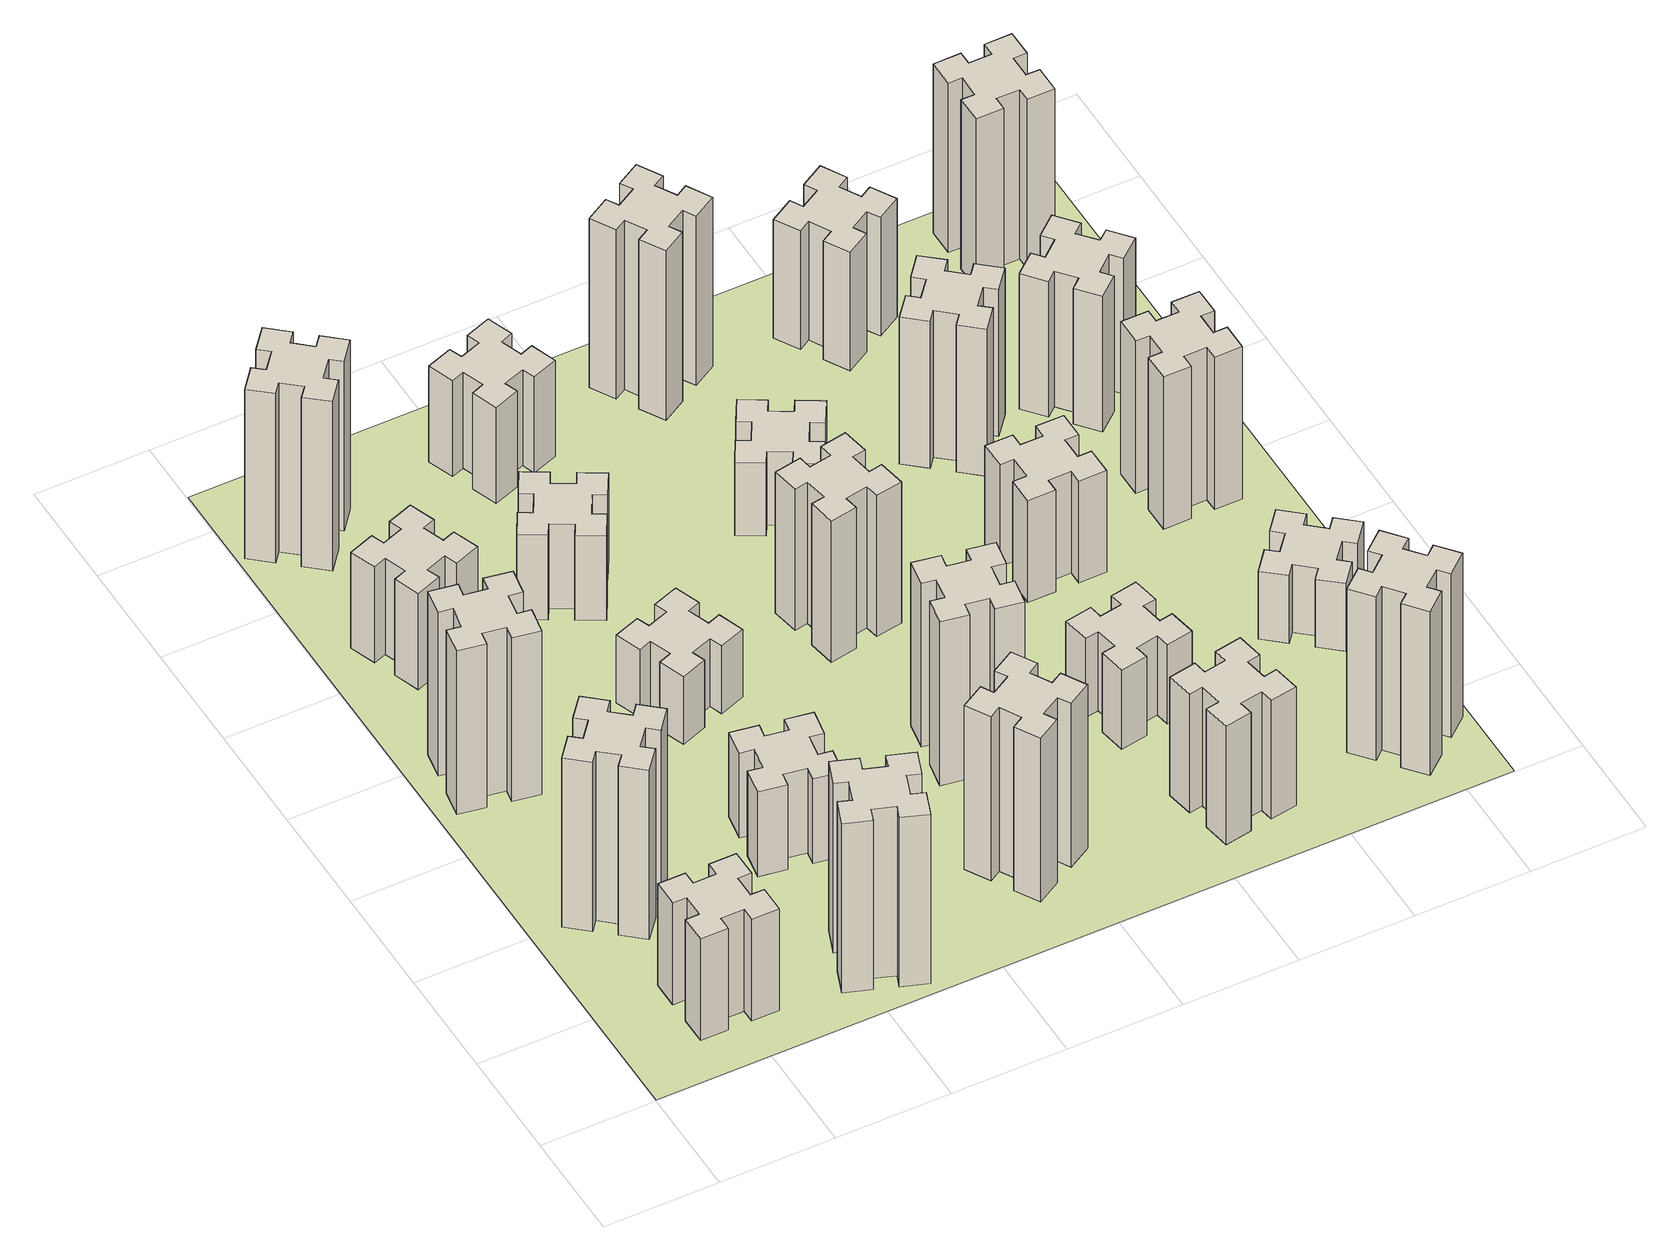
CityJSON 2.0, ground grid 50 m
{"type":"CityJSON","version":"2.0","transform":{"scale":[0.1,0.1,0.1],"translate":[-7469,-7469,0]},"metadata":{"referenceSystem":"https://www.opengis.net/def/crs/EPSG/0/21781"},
"CityObjects":{
"building1":{"type":"Building","attributes":{"class":"1000","function":"1000","usage":"1000","yearOfConstruction":2016,"roofType":"1000","measuredHeight":54,"storeysAboveGround":30,"storeysBelowGround":0},"geometry":[{"type":"Solid","lod":"1","boundaries":[[[[0,1,2,3,4,5,6,7,8,9,10,11,12,13,14,15,16,17,18,19]],[[17,16,20,21]],[[16,15,22,20]],[[15,14,23,22]],[[14,13,24,23]],[[13,12,25,24]],[[12,11,26,25]],[[11,10,27,26]],[[10,9,28,27]],[[9,8,29,28]],[[8,7,30,29]],[[7,6,31,30]],[[6,5,32,31]],[[5,4,33,32]],[[4,3,34,33]],[[3,2,35,34]],[[2,1,36,35]],[[1,0,37,36]],[[0,19,38,37]],[[19,18,39,38]],[[18,17,21,39]],[[24,25,26,27,28,29,30,31,32,33,34,35,36,37,38,39,21,20,22,23]]]]}]},
"building2":{"type":"Building","attributes":{"class":"1000","function":"1000","usage":"1000","yearOfConstruction":2016,"roofType":"1000","measuredHeight":90,"storeysAboveGround":30,"storeysBelowGround":0},"geometry":[{"type":"Solid","lod":"1","boundaries":[[[[40,41,42,43,44,45,46,47,48,49,50,51,52,53,54,55,56,57,58,59]],[[57,56,60,61]],[[56,55,62,60]],[[55,54,63,62]],[[54,53,64,63]],[[53,52,65,64]],[[52,51,66,65]],[[51,50,67,66]],[[50,49,68,67]],[[49,48,69,68]],[[48,47,70,69]],[[47,46,71,70]],[[46,45,72,71]],[[45,44,73,72]],[[44,43,74,73]],[[43,42,75,74]],[[42,41,76,75]],[[41,40,77,76]],[[40,59,78,77]],[[59,58,79,78]],[[58,57,61,79]],[[64,65,66,67,68,69,70,71,72,73,74,75,76,77,78,79,61,60,62,63]]]]}]},
"building3":{"type":"Building","attributes":{"class":"1000","function":"1000","usage":"1000","yearOfConstruction":2016,"roofType":"1000","measuredHeight":87,"storeysAboveGround":30,"storeysBelowGround":0},"geometry":[{"type":"Solid","lod":"1","boundaries":[[[[80,81,82,83,84,85,86,87,88,89,90,91,92,93,94,95,96,97,98,99]],[[97,96,100,101]],[[96,95,102,100]],[[95,94,103,102]],[[94,93,104,103]],[[93,92,105,104]],[[92,91,106,105]],[[91,90,107,106]],[[90,89,108,107]],[[89,88,109,108]],[[88,87,110,109]],[[87,86,111,110]],[[86,85,112,111]],[[85,84,113,112]],[[84,83,114,113]],[[83,82,115,114]],[[82,81,116,115]],[[81,80,117,116]],[[80,99,118,117]],[[99,98,119,118]],[[98,97,101,119]],[[104,105,106,107,108,109,110,111,112,113,114,115,116,117,118,119,101,100,102,103]]]]}]},
"building4":{"type":"Building","attributes":{"class":"1000","function":"1000","usage":"1000","yearOfConstruction":2016,"roofType":"1000","measuredHeight":51,"storeysAboveGround":30,"storeysBelowGround":0},"geometry":[{"type":"Solid","lod":"1","boundaries":[[[[120,121,122,123,124,125,126,127,128,129,130,131,132,133,134,135,136,137,138,139]],[[137,136,140,141]],[[136,135,142,140]],[[135,134,143,142]],[[134,133,144,143]],[[133,132,145,144]],[[132,131,146,145]],[[131,130,147,146]],[[130,129,148,147]],[[129,128,149,148]],[[128,127,150,149]],[[127,126,151,150]],[[126,125,152,151]],[[125,124,153,152]],[[124,123,154,153]],[[123,122,155,154]],[[122,121,156,155]],[[121,120,157,156]],[[120,139,158,157]],[[139,138,159,158]],[[138,137,141,159]],[[144,145,146,147,148,149,150,151,152,153,154,155,156,157,158,159,141,140,142,143]]]]}]},
"building5":{"type":"Building","attributes":{"class":"1000","function":"1000","usage":"1000","yearOfConstruction":2016,"roofType":"1000","measuredHeight":90,"storeysAboveGround":30,"storeysBelowGround":0},"geometry":[{"type":"Solid","lod":"1","boundaries":[[[[160,161,162,163,164,165,166,167,168,169,170,171,172,173,174,175,176,177,178,179]],[[177,176,180,181]],[[176,175,182,180]],[[175,174,183,182]],[[174,173,184,183]],[[173,172,185,184]],[[172,171,186,185]],[[171,170,187,186]],[[170,169,188,187]],[[169,168,189,188]],[[168,167,190,189]],[[167,166,191,190]],[[166,165,192,191]],[[165,164,193,192]],[[164,163,194,193]],[[163,162,195,194]],[[162,161,196,195]],[[161,160,197,196]],[[160,179,198,197]],[[179,178,199,198]],[[178,177,181,199]],[[184,185,186,187,188,189,190,191,192,193,194,195,196,197,198,199,181,180,182,183]]]]}]},
"building6":{"type":"Building","attributes":{"class":"1000","function":"1000","usage":"1000","yearOfConstruction":2016,"roofType":"1000","measuredHeight":90,"storeysAboveGround":30,"storeysBelowGround":0},"geometry":[{"type":"Solid","lod":"1","boundaries":[[[[200,201,202,203,204,205,206,207,208,209,210,211,212,213,214,215,216,217,218,219]],[[217,216,220,221]],[[216,215,222,220]],[[215,214,223,222]],[[214,213,224,223]],[[213,212,225,224]],[[212,211,226,225]],[[211,210,227,226]],[[210,209,228,227]],[[209,208,229,228]],[[208,207,230,229]],[[207,206,231,230]],[[206,205,232,231]],[[205,204,233,232]],[[204,203,234,233]],[[203,202,235,234]],[[202,201,236,235]],[[201,200,237,236]],[[200,219,238,237]],[[219,218,239,238]],[[218,217,221,239]],[[224,225,226,227,228,229,230,231,232,233,234,235,236,237,238,239,221,220,222,223]]]]}]},
"building7":{"type":"Building","attributes":{"class":"1000","function":"1000","usage":"1000","yearOfConstruction":2016,"roofType":"1000","measuredHeight":45,"storeysAboveGround":30,"storeysBelowGround":0},"geometry":[{"type":"Solid","lod":"1","boundaries":[[[[240,241,242,243,244,245,246,247,248,249,250,251,252,253,254,255,256,257,258,259]],[[257,256,260,261]],[[256,255,262,260]],[[255,254,263,262]],[[254,253,264,263]],[[253,252,265,264]],[[252,251,266,265]],[[251,250,267,266]],[[250,249,268,267]],[[249,248,269,268]],[[248,247,270,269]],[[247,246,271,270]],[[246,245,272,271]],[[245,244,273,272]],[[244,243,274,273]],[[243,242,275,274]],[[242,241,276,275]],[[241,240,277,276]],[[240,259,278,277]],[[259,258,279,278]],[[258,257,261,279]],[[264,265,266,267,268,269,270,271,272,273,274,275,276,277,278,279,261,260,262,263]]]]}]},
"building8":{"type":"Building","attributes":{"class":"1000","function":"1000","usage":"1000","yearOfConstruction":2016,"roofType":"1000","measuredHeight":36,"storeysAboveGround":30,"storeysBelowGround":0},"geometry":[{"type":"Solid","lod":"1","boundaries":[[[[280,281,282,283,284,285,286,287,288,289,290,291,292,293,294,295,296,297,298,299]],[[297,296,300,301]],[[296,295,302,300]],[[295,294,303,302]],[[294,293,304,303]],[[293,292,305,304]],[[292,291,306,305]],[[291,290,307,306]],[[290,289,308,307]],[[289,288,309,308]],[[288,287,310,309]],[[287,286,311,310]],[[286,285,312,311]],[[285,284,313,312]],[[284,283,314,313]],[[283,282,315,314]],[[282,281,316,315]],[[281,280,317,316]],[[280,299,318,317]],[[299,298,319,318]],[[298,297,301,319]],[[304,305,306,307,308,309,310,311,312,313,314,315,316,317,318,319,301,300,302,303]]]]}]},
"building9":{"type":"Building","attributes":{"class":"1000","function":"1000","usage":"1000","yearOfConstruction":2016,"roofType":"1000","measuredHeight":45,"storeysAboveGround":30,"storeysBelowGround":0},"geometry":[{"type":"Solid","lod":"1","boundaries":[[[[320,321,322,323,324,325,326,327,328,329,330,331,332,333,334,335,336,337,338,339]],[[337,336,340,341]],[[336,335,342,340]],[[335,334,343,342]],[[334,333,344,343]],[[333,332,345,344]],[[332,331,346,345]],[[331,330,347,346]],[[330,329,348,347]],[[329,328,349,348]],[[328,327,350,349]],[[327,326,351,350]],[[326,325,352,351]],[[325,324,353,352]],[[324,323,354,353]],[[323,322,355,354]],[[322,321,356,355]],[[321,320,357,356]],[[320,339,358,357]],[[339,338,359,358]],[[338,337,341,359]],[[344,345,346,347,348,349,350,351,352,353,354,355,356,357,358,359,341,340,342,343]]]]}]},
"building10":{"type":"Building","attributes":{"class":"1000","function":"1000","usage":"1000","yearOfConstruction":2016,"roofType":"1000","measuredHeight":87,"storeysAboveGround":30,"storeysBelowGround":0},"geometry":[{"type":"Solid","lod":"1","boundaries":[[[[360,361,362,363,364,365,366,367,368,369,370,371,372,373,374,375,376,377,378,379]],[[377,376,380,381]],[[376,375,382,380]],[[375,374,383,382]],[[374,373,384,383]],[[373,372,385,384]],[[372,371,386,385]],[[371,370,387,386]],[[370,369,388,387]],[[369,368,389,388]],[[368,367,390,389]],[[367,366,391,390]],[[366,365,392,391]],[[365,364,393,392]],[[364,363,394,393]],[[363,362,395,394]],[[362,361,396,395]],[[361,360,397,396]],[[360,379,398,397]],[[379,378,399,398]],[[378,377,381,399]],[[384,385,386,387,388,389,390,391,392,393,394,395,396,397,398,399,381,380,382,383]]]]}]},
"building11":{"type":"Building","attributes":{"class":"1000","function":"1000","usage":"1000","yearOfConstruction":2016,"roofType":"1000","measuredHeight":51,"storeysAboveGround":30,"storeysBelowGround":0},"geometry":[{"type":"Solid","lod":"1","boundaries":[[[[400,401,402,403,404,405,406,407,408,409,410,411,412,413,414,415,416,417,418,419]],[[417,416,420,421]],[[416,415,422,420]],[[415,414,423,422]],[[414,413,424,423]],[[413,412,425,424]],[[412,411,426,425]],[[411,410,427,426]],[[410,409,428,427]],[[409,408,429,428]],[[408,407,430,429]],[[407,406,431,430]],[[406,405,432,431]],[[405,404,433,432]],[[404,403,434,433]],[[403,402,435,434]],[[402,401,436,435]],[[401,400,437,436]],[[400,419,438,437]],[[419,418,439,438]],[[418,417,421,439]],[[424,425,426,427,428,429,430,431,432,433,434,435,436,437,438,439,421,420,422,423]]]]}]},
"building12":{"type":"Building","attributes":{"class":"1000","function":"1000","usage":"1000","yearOfConstruction":2016,"roofType":"1000","measuredHeight":87,"storeysAboveGround":30,"storeysBelowGround":0},"geometry":[{"type":"Solid","lod":"1","boundaries":[[[[440,441,442,443,444,445,446,447,448,449,450,451,452,453,454,455,456,457,458,459]],[[457,456,460,461]],[[456,455,462,460]],[[455,454,463,462]],[[454,453,464,463]],[[453,452,465,464]],[[452,451,466,465]],[[451,450,467,466]],[[450,449,468,467]],[[449,448,469,468]],[[448,447,470,469]],[[447,446,471,470]],[[446,445,472,471]],[[445,444,473,472]],[[444,443,474,473]],[[443,442,475,474]],[[442,441,476,475]],[[441,440,477,476]],[[440,459,478,477]],[[459,458,479,478]],[[458,457,461,479]],[[464,465,466,467,468,469,470,471,472,473,474,475,476,477,478,479,461,460,462,463]]]]}]},
"building13":{"type":"Building","attributes":{"class":"1000","function":"1000","usage":"1000","yearOfConstruction":2016,"roofType":"1000","measuredHeight":75,"storeysAboveGround":30,"storeysBelowGround":0},"geometry":[{"type":"Solid","lod":"1","boundaries":[[[[480,481,482,483,484,485,486,487,488,489,490,491,492,493,494,495,496,497,498,499]],[[497,496,500,501]],[[496,495,502,500]],[[495,494,503,502]],[[494,493,504,503]],[[493,492,505,504]],[[492,491,506,505]],[[491,490,507,506]],[[490,489,508,507]],[[489,488,509,508]],[[488,487,510,509]],[[487,486,511,510]],[[486,485,512,511]],[[485,484,513,512]],[[484,483,514,513]],[[483,482,515,514]],[[482,481,516,515]],[[481,480,517,516]],[[480,499,518,517]],[[499,498,519,518]],[[498,497,501,519]],[[504,505,506,507,508,509,510,511,512,513,514,515,516,517,518,519,501,500,502,503]]]]}]},
"building14":{"type":"Building","attributes":{"class":"1000","function":"1000","usage":"1000","yearOfConstruction":2016,"roofType":"1000","measuredHeight":39,"storeysAboveGround":30,"storeysBelowGround":0},"geometry":[{"type":"Solid","lod":"1","boundaries":[[[[520,521,522,523,524,525,526,527,528,529,530,531,532,533,534,535,536,537,538,539]],[[537,536,540,541]],[[536,535,542,540]],[[535,534,543,542]],[[534,533,544,543]],[[533,532,545,544]],[[532,531,546,545]],[[531,530,547,546]],[[530,529,548,547]],[[529,528,549,548]],[[528,527,550,549]],[[527,526,551,550]],[[526,525,552,551]],[[525,524,553,552]],[[524,523,554,553]],[[523,522,555,554]],[[522,521,556,555]],[[521,520,557,556]],[[520,539,558,557]],[[539,538,559,558]],[[538,537,541,559]],[[544,545,546,547,548,549,550,551,552,553,554,555,556,557,558,559,541,540,542,543]]]]}]},
"building15":{"type":"Building","attributes":{"class":"1000","function":"1000","usage":"1000","yearOfConstruction":2016,"roofType":"1000","measuredHeight":63,"storeysAboveGround":30,"storeysBelowGround":0},"geometry":[{"type":"Solid","lod":"1","boundaries":[[[[560,561,562,563,564,565,566,567,568,569,570,571,572,573,574,575,576,577,578,579]],[[577,576,580,581]],[[576,575,582,580]],[[575,574,583,582]],[[574,573,584,583]],[[573,572,585,584]],[[572,571,586,585]],[[571,570,587,586]],[[570,569,588,587]],[[569,568,589,588]],[[568,567,590,589]],[[567,566,591,590]],[[566,565,592,591]],[[565,564,593,592]],[[564,563,594,593]],[[563,562,595,594]],[[562,561,596,595]],[[561,560,597,596]],[[560,579,598,597]],[[579,578,599,598]],[[578,577,581,599]],[[584,585,586,587,588,589,590,591,592,593,594,595,596,597,598,599,581,580,582,583]]]]}]},
"building16":{"type":"Building","attributes":{"class":"1000","function":"1000","usage":"1000","yearOfConstruction":2016,"roofType":"1000","measuredHeight":90,"storeysAboveGround":30,"storeysBelowGround":0},"geometry":[{"type":"Solid","lod":"1","boundaries":[[[[600,601,602,603,604,605,606,607,608,609,610,611,612,613,614,615,616,617,618,619]],[[617,616,620,621]],[[616,615,622,620]],[[615,614,623,622]],[[614,613,624,623]],[[613,612,625,624]],[[612,611,626,625]],[[611,610,627,626]],[[610,609,628,627]],[[609,608,629,628]],[[608,607,630,629]],[[607,606,631,630]],[[606,605,632,631]],[[605,604,633,632]],[[604,603,634,633]],[[603,602,635,634]],[[602,601,636,635]],[[601,600,637,636]],[[600,619,638,637]],[[619,618,639,638]],[[618,617,621,639]],[[624,625,626,627,628,629,630,631,632,633,634,635,636,637,638,639,621,620,622,623]]]]}]},
"building17":{"type":"Building","attributes":{"class":"1000","function":"1000","usage":"1000","yearOfConstruction":2016,"roofType":"1000","measuredHeight":42,"storeysAboveGround":30,"storeysBelowGround":0},"geometry":[{"type":"Solid","lod":"1","boundaries":[[[[640,641,642,643,644,645,646,647,648,649,650,651,652,653,654,655,656,657,658,659]],[[657,656,660,661]],[[656,655,662,660]],[[655,654,663,662]],[[654,653,664,663]],[[653,652,665,664]],[[652,651,666,665]],[[651,650,667,666]],[[650,649,668,667]],[[649,648,669,668]],[[648,647,670,669]],[[647,646,671,670]],[[646,645,672,671]],[[645,644,673,672]],[[644,643,674,673]],[[643,642,675,674]],[[642,641,676,675]],[[641,640,677,676]],[[640,659,678,677]],[[659,658,679,678]],[[658,657,661,679]],[[664,665,666,667,668,669,670,671,672,673,674,675,676,677,678,679,661,660,662,663]]]]}]},
"building18":{"type":"Building","attributes":{"class":"1000","function":"1000","usage":"1000","yearOfConstruction":2016,"roofType":"1000","measuredHeight":54,"storeysAboveGround":30,"storeysBelowGround":0},"geometry":[{"type":"Solid","lod":"1","boundaries":[[[[680,681,682,683,684,685,686,687,688,689,690,691,692,693,694,695,696,697,698,699]],[[697,696,700,701]],[[696,695,702,700]],[[695,694,703,702]],[[694,693,704,703]],[[693,692,705,704]],[[692,691,706,705]],[[691,690,707,706]],[[690,689,708,707]],[[689,688,709,708]],[[688,687,710,709]],[[687,686,711,710]],[[686,685,712,711]],[[685,684,713,712]],[[684,683,714,713]],[[683,682,715,714]],[[682,681,716,715]],[[681,680,717,716]],[[680,699,718,717]],[[699,698,719,718]],[[698,697,701,719]],[[704,705,706,707,708,709,710,711,712,713,714,715,716,717,718,719,701,700,702,703]]]]}]},
"building19":{"type":"Building","attributes":{"class":"1000","function":"1000","usage":"1000","yearOfConstruction":2016,"roofType":"1000","measuredHeight":78,"storeysAboveGround":30,"storeysBelowGround":0},"geometry":[{"type":"Solid","lod":"1","boundaries":[[[[720,721,722,723,724,725,726,727,728,729,730,731,732,733,734,735,736,737,738,739]],[[737,736,740,741]],[[736,735,742,740]],[[735,734,743,742]],[[734,733,744,743]],[[733,732,745,744]],[[732,731,746,745]],[[731,730,747,746]],[[730,729,748,747]],[[729,728,749,748]],[[728,727,750,749]],[[727,726,751,750]],[[726,725,752,751]],[[725,724,753,752]],[[724,723,754,753]],[[723,722,755,754]],[[722,721,756,755]],[[721,720,757,756]],[[720,739,758,757]],[[739,738,759,758]],[[738,737,741,759]],[[744,745,746,747,748,749,750,751,752,753,754,755,756,757,758,759,741,740,742,743]]]]}]},
"building20":{"type":"Building","attributes":{"class":"1000","function":"1000","usage":"1000","yearOfConstruction":2016,"roofType":"1000","measuredHeight":87,"storeysAboveGround":30,"storeysBelowGround":0},"geometry":[{"type":"Solid","lod":"1","boundaries":[[[[760,761,762,763,764,765,766,767,768,769,770,771,772,773,774,775,776,777,778,779]],[[777,776,780,781]],[[776,775,782,780]],[[775,774,783,782]],[[774,773,784,783]],[[773,772,785,784]],[[772,771,786,785]],[[771,770,787,786]],[[770,769,788,787]],[[769,768,789,788]],[[768,767,790,789]],[[767,766,791,790]],[[766,765,792,791]],[[765,764,793,792]],[[764,763,794,793]],[[763,762,795,794]],[[762,761,796,795]],[[761,760,797,796]],[[760,779,798,797]],[[779,778,799,798]],[[778,777,781,799]],[[784,785,786,787,788,789,790,791,792,793,794,795,796,797,798,799,781,780,782,783]]]]}]},
"building21":{"type":"Building","attributes":{"class":"1000","function":"1000","usage":"1000","yearOfConstruction":2016,"roofType":"1000","measuredHeight":63,"storeysAboveGround":30,"storeysBelowGround":0},"geometry":[{"type":"Solid","lod":"1","boundaries":[[[[800,801,802,803,804,805,806,807,808,809,810,811,812,813,814,815,816,817,818,819]],[[817,816,820,821]],[[816,815,822,820]],[[815,814,823,822]],[[814,813,824,823]],[[813,812,825,824]],[[812,811,826,825]],[[811,810,827,826]],[[810,809,828,827]],[[809,808,829,828]],[[808,807,830,829]],[[807,806,831,830]],[[806,805,832,831]],[[805,804,833,832]],[[804,803,834,833]],[[803,802,835,834]],[[802,801,836,835]],[[801,800,837,836]],[[800,819,838,837]],[[819,818,839,838]],[[818,817,821,839]],[[824,825,826,827,828,829,830,831,832,833,834,835,836,837,838,839,821,820,822,823]]]]}]},
"building22":{"type":"Building","attributes":{"class":"1000","function":"1000","usage":"1000","yearOfConstruction":2016,"roofType":"1000","measuredHeight":36,"storeysAboveGround":30,"storeysBelowGround":0},"geometry":[{"type":"Solid","lod":"1","boundaries":[[[[840,841,842,843,844,845,846,847,848,849,850,851,852,853,854,855,856,857,858,859]],[[857,856,860,861]],[[856,855,862,860]],[[855,854,863,862]],[[854,853,864,863]],[[853,852,865,864]],[[852,851,866,865]],[[851,850,867,866]],[[850,849,868,867]],[[849,848,869,868]],[[848,847,870,869]],[[847,846,871,870]],[[846,845,872,871]],[[845,844,873,872]],[[844,843,874,873]],[[843,842,875,874]],[[842,841,876,875]],[[841,840,877,876]],[[840,859,878,877]],[[859,858,879,878]],[[858,857,861,879]],[[864,865,866,867,868,869,870,871,872,873,874,875,876,877,878,879,861,860,862,863]]]]}]},
"building23":{"type":"Building","attributes":{"class":"1000","function":"1000","usage":"1000","yearOfConstruction":2016,"roofType":"1000","measuredHeight":81,"storeysAboveGround":30,"storeysBelowGround":0},"geometry":[{"type":"Solid","lod":"1","boundaries":[[[[880,881,882,883,884,885,886,887,888,889,890,891,892,893,894,895,896,897,898,899]],[[897,896,900,901]],[[896,895,902,900]],[[895,894,903,902]],[[894,893,904,903]],[[893,892,905,904]],[[892,891,906,905]],[[891,890,907,906]],[[890,889,908,907]],[[889,888,909,908]],[[888,887,910,909]],[[887,886,911,910]],[[886,885,912,911]],[[885,884,913,912]],[[884,883,914,913]],[[883,882,915,914]],[[882,881,916,915]],[[881,880,917,916]],[[880,899,918,917]],[[899,898,919,918]],[[898,897,901,919]],[[904,905,906,907,908,909,910,911,912,913,914,915,916,917,918,919,901,900,902,903]]]]}]},
"building24":{"type":"Building","attributes":{"class":"1000","function":"1000","usage":"1000","yearOfConstruction":2016,"roofType":"1000","measuredHeight":72,"storeysAboveGround":30,"storeysBelowGround":0},"geometry":[{"type":"Solid","lod":"1","boundaries":[[[[920,921,922,923,924,925,926,927,928,929,930,931,932,933,934,935,936,937,938,939]],[[937,936,940,941]],[[936,935,942,940]],[[935,934,943,942]],[[934,933,944,943]],[[933,932,945,944]],[[932,931,946,945]],[[931,930,947,946]],[[930,929,948,947]],[[929,928,949,948]],[[928,927,950,949]],[[927,926,951,950]],[[926,925,952,951]],[[925,924,953,952]],[[924,923,954,953]],[[923,922,955,954]],[[922,921,956,955]],[[921,920,957,956]],[[920,939,958,957]],[[939,938,959,958]],[[938,937,941,959]],[[944,945,946,947,948,949,950,951,952,953,954,955,956,957,958,959,941,940,942,943]]]]}]},
"building25":{"type":"Building","attributes":{"class":"1000","function":"1000","usage":"1000","yearOfConstruction":2016,"roofType":"1000","measuredHeight":90,"storeysAboveGround":30,"storeysBelowGround":0},"geometry":[{"type":"Solid","lod":"1","boundaries":[[[[960,961,962,963,964,965,966,967,968,969,970,971,972,973,974,975,976,977,978,979]],[[977,976,980,981]],[[976,975,982,980]],[[975,974,983,982]],[[974,973,984,983]],[[973,972,985,984]],[[972,971,986,985]],[[971,970,987,986]],[[970,969,988,987]],[[969,968,989,988]],[[968,967,990,989]],[[967,966,991,990]],[[966,965,992,991]],[[965,964,993,992]],[[964,963,994,993]],[[963,962,995,994]],[[962,961,996,995]],[[961,960,997,996]],[[960,979,998,997]],[[979,978,999,998]],[[978,977,981,999]],[[984,985,986,987,988,989,990,991,992,993,994,995,996,997,998,999,981,980,982,983]]]]}]},
"landuse1":{"type":"LandUse","attributes":{"name":"plot1","function":"1010"},"geometry":[{"type":"MultiSurface","lod":"1","boundaries":[[[1000,1001,1002,1003]]]}]}
},
"vertices":[
[365,425,0],[365,325,0],[305,325,0],[305,205,0],[425,205,0],[425,265,0],[525,265,0],[525,205,0],[645,205,0],[645,325,0],[585,325,0],[585,425,0],[645,425,0],[645,545,0],[525,545,0],[525,485,0],[425,485,0],[425,545,0],[305,545,0],[305,425,0],[425,485,540],[425,545,540],[525,485,540],[525,545,540],[645,545,540],[645,425,540],[585,425,540],[585,325,540],[645,325,540],[645,205,540],[525,205,540],[525,265,540],[425,265,540],[425,205,540],[305,205,540],[305,325,540],[365,325,540],[365,425,540],[305,425,540],[305,545,540],
[484,1067,0],[408,1132,0],[446,1178,0],[354,1255,0],[277,1163,0],[323,1124,0],[259,1048,0],[213,1086,0],[136,994,0],[228,917,0],[266,963,0],[343,899,0],[304,853,0],[396,776,0],[473,868,0],[427,906,0],[492,983,0],[538,944,0],[615,1036,0],[523,1113,0],[492,983,900],[538,944,900],[427,906,900],[473,868,900],[396,776,900],[304,853,900],[343,899,900],[266,963,900],[228,917,900],[136,994,900],[213,1086,900],[259,1048,900],[323,1124,900],[277,1163,900],[354,1255,900],[446,1178,900],[408,1132,900],[484,1067,900],[523,1113,900],[615,1036,900],
[176,1924,0],[158,1825,0],[99,1836,0],[78,1717,0],[197,1697,0],[207,1756,0],[305,1738,0],[295,1679,0],[413,1658,0],[434,1777,0],[375,1787,0],[392,1885,0],[451,1875,0],[472,1993,0],[354,2014,0],[344,1955,0],[245,1972,0],[256,2031,0],[137,2052,0],[117,1934,0],[245,1972,870],[256,2031,870],[344,1955,870],[354,2014,870],[472,1993,870],[451,1875,870],[392,1885,870],[375,1787,870],[434,1777,870],[413,1658,870],[295,1679,870],[305,1738,870],[207,1756,870],[197,1697,870],[78,1717,870],[99,1836,870],[158,1825,870],[176,1924,870],[117,1934,870],[137,2052,870],
[385,2716,0],[291,2682,0],[270,2738,0],[157,2697,0],[199,2584,0],[255,2605,0],[289,2511,0],[233,2490,0],[274,2377,0],[387,2419,0],[366,2475,0],[460,2509,0],[480,2453,0],[593,2494,0],[552,2607,0],[496,2586,0],[462,2680,0],[518,2700,0],[477,2813,0],[364,2772,0],[462,2680,510],[518,2700,510],[496,2586,510],[552,2607,510],[593,2494,510],[480,2453,510],[460,2509,510],[366,2475,510],[387,2419,510],[274,2377,510],[233,2490,510],[289,2511,510],[255,2605,510],[199,2584,510],[157,2697,510],[270,2738,510],[291,2682,510],[385,2716,510],[364,2772,510],[477,2813,510],
[1029,360,0],[995,266,0],[939,287,0],[897,174,0],[1010,133,0],[1031,189,0],[1125,155,0],[1104,99,0],[1217,57,0],[1258,170,0],[1202,191,0],[1236,285,0],[1292,264,0],[1333,377,0],[1220,418,0],[1200,362,0],[1106,396,0],[1127,452,0],[1014,493,0],[973,380,0],[1106,396,900],[1127,452,900],[1200,362,900],[1220,418,900],[1333,377,900],[1292,264,900],[1236,285,900],[1202,191,900],[1258,170,900],[1217,57,900],[1104,99,900],[1125,155,900],[1031,189,900],[1010,133,900],[897,174,900],[939,287,900],[995,266,900],[1029,360,900],[973,380,900],[1014,493,900],
[384,3387,0],[308,3452,0],[346,3498,0],[254,3575,0],[177,3483,0],[223,3444,0],[159,3368,0],[113,3406,0],[36,3314,0],[128,3237,0],[166,3283,0],[243,3219,0],[204,3173,0],[296,3096,0],[373,3188,0],[327,3226,0],[392,3303,0],[438,3264,0],[515,3356,0],[423,3433,0],[392,3303,900],[438,3264,900],[327,3226,900],[373,3188,900],[296,3096,900],[204,3173,900],[243,3219,900],[166,3283,900],[128,3237,900],[36,3314,900],[113,3406,900],[159,3368,900],[223,3444,900],[177,3483,900],[254,3575,900],[346,3498,900],[308,3452,900],[384,3387,900],[423,3433,900],[515,3356,900],
[1047,916,0],[1145,898,0],[1135,839,0],[1253,818,0],[1274,937,0],[1215,947,0],[1232,1045,0],[1291,1035,0],[1312,1153,0],[1194,1174,0],[1184,1115,0],[1085,1132,0],[1096,1191,0],[977,1212,0],[957,1094,0],[1016,1084,0],[998,985,0],[939,996,0],[918,877,0],[1037,857,0],[998,985,450],[939,996,450],[1016,1084,450],[957,1094,450],[977,1212,450],[1096,1191,450],[1085,1132,450],[1184,1115,450],[1194,1174,450],[1312,1153,450],[1291,1035,450],[1232,1045,450],[1215,947,450],[1274,937,450],[1253,818,450],[1135,839,450],[1145,898,450],[1047,916,450],[1037,857,450],[918,877,450],
[1236,1846,0],[1202,1940,0],[1258,1960,0],[1217,2073,0],[1104,2032,0],[1125,1976,0],[1031,1942,0],[1010,1998,0],[897,1957,0],[939,1844,0],[995,1865,0],[1029,1771,0],[973,1750,0],[1014,1637,0],[1127,1679,0],[1106,1735,0],[1200,1769,0],[1220,1713,0],[1333,1754,0],[1292,1867,0],[1200,1769,360],[1220,1713,360],[1106,1735,360],[1127,1679,360],[1014,1637,360],[973,1750,360],[1029,1771,360],[995,1865,360],[939,1844,360],[897,1957,360],[1010,1998,360],[1031,1942,360],[1125,1976,360],[1104,2032,360],[1217,2073,360],[1258,1960,360],[1202,1940,360],[1236,1846,360],[1292,1867,360],[1333,1754,360],
[917,2525,0],[1004,2475,0],[974,2423,0],[1078,2363,0],[1138,2467,0],[1086,2497,0],[1136,2584,0],[1188,2554,0],[1248,2658,0],[1144,2718,0],[1114,2666,0],[1027,2716,0],[1057,2768,0],[953,2828,0],[893,2724,0],[945,2694,0],[895,2607,0],[843,2637,0],[783,2533,0],[887,2473,0],[895,2607,450],[843,2637,450],[945,2694,450],[893,2724,450],[953,2828,450],[1057,2768,450],[1027,2716,450],[1114,2666,450],[1144,2718,450],[1248,2658,450],[1188,2554,450],[1136,2584,450],[1086,2497,450],[1138,2467,450],[1078,2363,450],[974,2423,450],[1004,2475,450],[917,2525,450],[887,2473,450],[783,2533,450],
[1844,596,0],[1757,546,0],[1727,598,0],[1623,538,0],[1683,434,0],[1735,464,0],[1785,377,0],[1733,347,0],[1793,243,0],[1897,303,0],[1867,355,0],[1954,405,0],[1984,353,0],[2088,413,0],[2028,517,0],[1976,487,0],[1926,574,0],[1978,604,0],[1918,708,0],[1814,648,0],[1926,574,870],[1978,604,870],[1976,487,870],[2028,517,870],[2088,413,870],[1984,353,870],[1954,405,870],[1867,355,870],[1897,303,870],[1793,243,870],[1733,347,870],[1785,377,870],[1735,464,870],[1683,434,870],[1623,538,870],[1727,598,870],[1757,546,870],[1844,596,870],[1814,648,870],[1918,708,870],
[1125,3456,0],[1031,3422,0],[1010,3478,0],[897,3437,0],[939,3324,0],[995,3345,0],[1029,3251,0],[973,3230,0],[1014,3117,0],[1127,3159,0],[1106,3215,0],[1200,3249,0],[1220,3193,0],[1333,3234,0],[1292,3347,0],[1236,3326,0],[1202,3420,0],[1258,3440,0],[1217,3553,0],[1104,3512,0],[1202,3420,510],[1258,3440,510],[1236,3326,510],[1292,3347,510],[1333,3234,510],[1220,3193,510],[1200,3249,510],[1106,3215,510],[1127,3159,510],[1014,3117,510],[973,3230,510],[1029,3251,510],[995,3345,510],[939,3324,510],[897,3437,510],[1010,3478,510],[1031,3422,510],[1125,3456,510],[1104,3512,510],[1217,3553,510],
[2055,1047,0],[2072,1145,0],[2131,1135,0],[2152,1253,0],[2034,1274,0],[2024,1215,0],[1925,1232,0],[1936,1291,0],[1817,1312,0],[1797,1194,0],[1856,1184,0],[1838,1085,0],[1779,1096,0],[1758,977,0],[1877,957,0],[1887,1016,0],[1985,998,0],[1975,939,0],[2093,918,0],[2114,1037,0],[1985,998,870],[1975,939,870],[1887,1016,870],[1877,957,870],[1758,977,870],[1779,1096,870],[1838,1085,870],[1856,1184,870],[1797,1194,870],[1817,1312,870],[1936,1291,870],[1925,1232,870],[2024,1215,870],[2034,1274,870],[2152,1253,870],[2131,1135,870],[2072,1145,870],[2055,1047,870],[2114,1037,870],[2093,918,870],
[1972,1925,0],[1955,2024,0],[2014,2034,0],[1993,2152,0],[1875,2131,0],[1885,2072,0],[1787,2055,0],[1777,2114,0],[1658,2093,0],[1679,1975,0],[1738,1985,0],[1756,1887,0],[1697,1877,0],[1717,1758,0],[1836,1779,0],[1825,1838,0],[1924,1856,0],[1934,1797,0],[2052,1817,0],[2031,1936,0],[1924,1856,750],[1934,1797,750],[1825,1838,750],[1836,1779,750],[1717,1758,750],[1697,1877,750],[1756,1887,750],[1738,1985,750],[1679,1975,750],[1658,2093,750],[1777,2114,750],[1787,2055,750],[1885,2072,750],[1875,2131,750],[1993,2152,750],[2014,2034,750],[1955,2024,750],[1972,1925,750],[2031,1936,750],[2052,1817,750],
[2026,2497,0],[2076,2584,0],[2128,2554,0],[2188,2658,0],[2084,2718,0],[2054,2666,0],[1967,2716,0],[1997,2768,0],[1893,2828,0],[1833,2724,0],[1885,2694,0],[1835,2607,0],[1783,2637,0],[1723,2533,0],[1827,2473,0],[1857,2525,0],[1944,2475,0],[1914,2423,0],[2018,2363,0],[2078,2467,0],[1944,2475,390],[1914,2423,390],[1857,2525,390],[1827,2473,390],[1723,2533,390],[1783,2637,390],[1835,2607,390],[1885,2694,390],[1833,2724,390],[1893,2828,390],[1997,2768,390],[1967,2716,390],[2054,2666,390],[2084,2718,390],[2188,2658,390],[2128,2554,390],[2076,2584,390],[2026,2497,390],[2078,2467,390],[2018,2363,390],
[2665,258,0],[2764,276,0],[2774,217,0],[2892,237,0],[2871,356,0],[2812,345,0],[2795,444,0],[2854,454,0],[2833,572,0],[2715,551,0],[2725,492,0],[2627,475,0],[2617,534,0],[2498,513,0],[2519,395,0],[2578,405,0],[2596,307,0],[2537,297,0],[2557,178,0],[2676,199,0],[2596,307,630],[2537,297,630],[2578,405,630],[2519,395,630],[2498,513,630],[2617,534,630],[2627,475,630],[2725,492,630],[2715,551,630],[2833,572,630],[2854,454,630],[2795,444,630],[2812,345,630],[2871,356,630],[2892,237,630],[2774,217,630],[2764,276,630],[2665,258,630],[2676,199,630],[2557,178,630],
[1844,3556,0],[1757,3506,0],[1727,3558,0],[1623,3498,0],[1683,3394,0],[1735,3424,0],[1785,3337,0],[1733,3307,0],[1793,3203,0],[1897,3263,0],[1867,3315,0],[1954,3365,0],[1984,3313,0],[2088,3373,0],[2028,3477,0],[1976,3447,0],[1926,3534,0],[1978,3564,0],[1918,3668,0],[1814,3608,0],[1926,3534,900],[1978,3564,900],[1976,3447,900],[2028,3477,900],[2088,3373,900],[1984,3313,900],[1954,3365,900],[1867,3315,900],[1897,3263,900],[1793,3203,900],[1733,3307,900],[1785,3337,900],[1735,3424,900],[1683,3394,900],[1623,3498,900],[1727,3558,900],[1757,3506,900],[1844,3556,900],[1814,3608,900],[1918,3668,900],
[2625,1132,0],[2527,1115,0],[2517,1174,0],[2398,1153,0],[2419,1035,0],[2478,1045,0],[2496,947,0],[2437,937,0],[2457,818,0],[2576,839,0],[2565,898,0],[2664,916,0],[2674,857,0],[2792,877,0],[2771,996,0],[2712,985,0],[2695,1084,0],[2754,1094,0],[2733,1212,0],[2615,1191,0],[2695,1084,420],[2754,1094,420],[2712,985,420],[2771,996,420],[2792,877,420],[2674,857,420],[2664,916,420],[2565,898,420],[2576,839,420],[2457,818,420],[2437,937,420],[2496,947,420],[2478,1045,420],[2419,1035,420],[2398,1153,420],[2517,1174,420],[2527,1115,420],[2625,1132,420],[2615,1191,420],[2733,1212,420],
[2805,1805,0],[2805,1905,0],[2865,1905,0],[2865,2025,0],[2745,2025,0],[2745,1965,0],[2645,1965,0],[2645,2025,0],[2525,2025,0],[2525,1905,0],[2585,1905,0],[2585,1805,0],[2525,1805,0],[2525,1685,0],[2645,1685,0],[2645,1745,0],[2745,1745,0],[2745,1685,0],[2865,1685,0],[2865,1805,0],[2745,1745,540],[2745,1685,540],[2645,1745,540],[2645,1685,540],[2525,1685,540],[2525,1805,540],[2585,1805,540],[2585,1905,540],[2525,1905,540],[2525,2025,540],[2645,2025,540],[2645,1965,540],[2745,1965,540],[2745,2025,540],[2865,2025,540],[2865,1905,540],[2805,1905,540],[2805,1805,540],[2865,1805,540],[2865,1685,540],
[2804,2647,0],[2728,2712,0],[2766,2758,0],[2674,2835,0],[2597,2743,0],[2643,2704,0],[2579,2628,0],[2533,2666,0],[2456,2574,0],[2548,2497,0],[2586,2543,0],[2663,2479,0],[2624,2433,0],[2716,2356,0],[2793,2448,0],[2747,2486,0],[2812,2563,0],[2858,2524,0],[2935,2616,0],[2843,2693,0],[2812,2563,780],[2858,2524,780],[2747,2486,780],[2793,2448,780],[2716,2356,780],[2624,2433,780],[2663,2479,780],[2586,2543,780],[2548,2497,780],[2456,2574,780],[2533,2666,780],[2579,2628,780],[2643,2704,780],[2597,2743,780],[2674,2835,780],[2766,2758,780],[2728,2712,780],[2804,2647,780],[2843,2693,780],[2935,2616,780],
[3468,259,0],[3544,323,0],[3583,277,0],[3675,354,0],[3598,446,0],[3552,408,0],[3487,484,0],[3533,523,0],[3456,615,0],[3364,538,0],[3403,492,0],[3326,427,0],[3288,473,0],[3196,396,0],[3273,304,0],[3319,343,0],[3383,266,0],[3337,228,0],[3414,136,0],[3506,213,0],[3383,266,870],[3337,228,870],[3319,343,870],[3273,304,870],[3196,396,870],[3288,473,870],[3326,427,870],[3403,492,870],[3364,538,870],[3456,615,870],[3533,523,870],[3487,484,870],[3552,408,870],[3598,446,870],[3675,354,870],[3583,277,870],[3544,323,870],[3468,259,870],[3506,213,870],[3414,136,870],
[2716,3347,0],[2666,3434,0],[2718,3464,0],[2658,3568,0],[2554,3508,0],[2584,3456,0],[2497,3406,0],[2467,3458,0],[2363,3398,0],[2423,3294,0],[2475,3324,0],[2525,3237,0],[2473,3207,0],[2533,3103,0],[2637,3163,0],[2607,3215,0],[2694,3265,0],[2724,3213,0],[2828,3273,0],[2768,3377,0],[2694,3265,630],[2724,3213,630],[2607,3215,630],[2637,3163,630],[2533,3103,630],[2473,3207,630],[2525,3237,630],[2475,3324,630],[2423,3294,630],[2363,3398,630],[2467,3458,630],[2497,3406,630],[2584,3456,630],[2554,3508,630],[2658,3568,630],[2718,3464,630],[2666,3434,630],[2716,3347,630],[2768,3377,630],[2828,3273,630],
[3487,1006,0],[3552,1083,0],[3598,1044,0],[3675,1136,0],[3583,1213,0],[3544,1167,0],[3468,1232,0],[3506,1278,0],[3414,1355,0],[3337,1263,0],[3383,1224,0],[3319,1148,0],[3273,1186,0],[3196,1094,0],[3288,1017,0],[3326,1063,0],[3403,999,0],[3364,953,0],[3456,876,0],[3533,968,0],[3403,999,360],[3364,953,360],[3326,1063,360],[3288,1017,360],[3196,1094,360],[3273,1186,360],[3319,1148,360],[3383,1224,360],[3337,1263,360],[3414,1355,360],[3506,1278,360],[3468,1232,360],[3544,1167,360],[3583,1213,360],[3675,1136,360],[3598,1044,360],[3552,1083,360],[3487,1006,360],[3533,968,360],[3456,876,360],
[3225,2005,0],[3225,1905,0],[3165,1905,0],[3165,1785,0],[3285,1785,0],[3285,1845,0],[3385,1845,0],[3385,1785,0],[3505,1785,0],[3505,1905,0],[3445,1905,0],[3445,2005,0],[3505,2005,0],[3505,2125,0],[3385,2125,0],[3385,2065,0],[3285,2065,0],[3285,2125,0],[3165,2125,0],[3165,2005,0],[3285,2065,810],[3285,2125,810],[3385,2065,810],[3385,2125,810],[3505,2125,810],[3505,2005,810],[3445,2005,810],[3445,1905,810],[3505,1905,810],[3505,1785,810],[3385,1785,810],[3385,1845,810],[3285,1845,810],[3285,1785,810],[3165,1785,810],[3165,1905,810],[3225,1905,810],[3225,2005,810],[3165,2005,810],[3165,2125,810],
[3119,2563,0],[3183,2486,0],[3137,2448,0],[3214,2356,0],[3306,2433,0],[3268,2479,0],[3344,2543,0],[3383,2497,0],[3475,2574,0],[3398,2666,0],[3352,2628,0],[3287,2704,0],[3333,2743,0],[3256,2835,0],[3164,2758,0],[3203,2712,0],[3126,2647,0],[3088,2693,0],[2996,2616,0],[3073,2524,0],[3126,2647,720],[3088,2693,720],[3203,2712,720],[3164,2758,720],[3256,2835,720],[3333,2743,720],[3287,2704,720],[3352,2628,720],[3398,2666,720],[3475,2574,720],[3383,2497,720],[3344,2543,720],[3268,2479,720],[3306,2433,720],[3214,2356,720],[3137,2448,720],[3183,2486,720],[3119,2563,720],[3073,2524,720],[2996,2616,720],
[3285,3325,0],[3385,3325,0],[3385,3265,0],[3505,3265,0],[3505,3385,0],[3445,3385,0],[3445,3485,0],[3505,3485,0],[3505,3605,0],[3385,3605,0],[3385,3545,0],[3285,3545,0],[3285,3605,0],[3165,3605,0],[3165,3485,0],[3225,3485,0],[3225,3385,0],[3165,3385,0],[3165,3265,0],[3285,3265,0],[3225,3385,900],[3165,3385,900],[3225,3485,900],[3165,3485,900],[3165,3605,900],[3285,3605,900],[3285,3545,900],[3385,3545,900],[3385,3605,900],[3505,3605,900],[3505,3485,900],[3445,3485,900],[3445,3385,900],[3505,3385,900],[3505,3265,900],[3385,3265,900],[3385,3325,900],[3285,3325,900],[3285,3265,900],[3165,3265,900],
[5,3705,0],[3705,3705,0],[3705,5,0],[5,5,0]
]}
